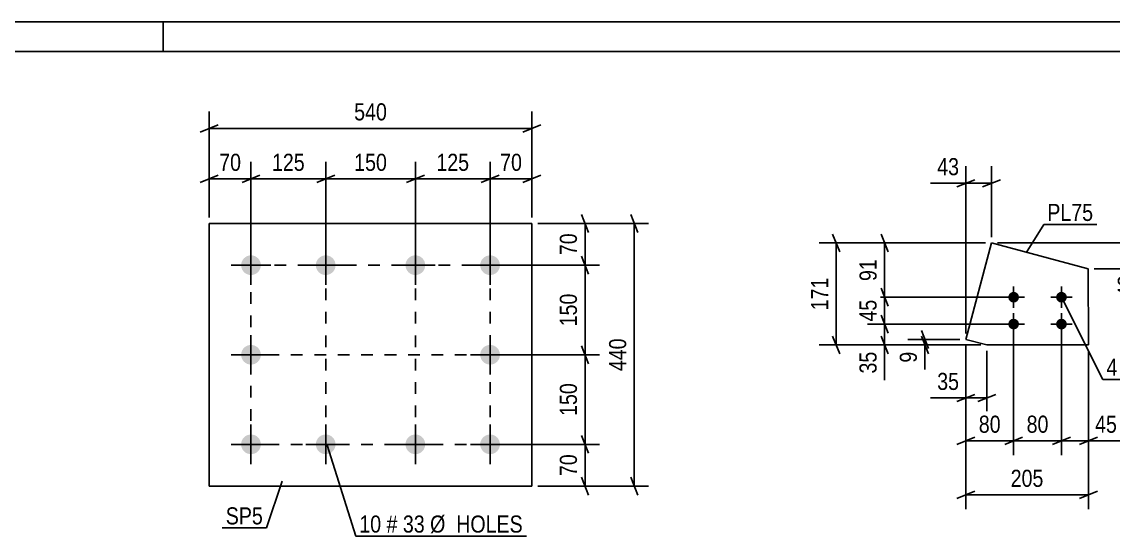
# Model space of a CAD drawing. Header units: millimetres. Extents: x -2250 to 594, y 0 to 1057.
# Drawn here: x 150.4 to 332.9, y 333.9 to 420 of the extents above; entities that cross this region are included whole.
import ezdxf

# ---------------------------------------------------------------- set-up
doc = ezdxf.new("R2010")
doc.units = ezdxf.units.MM
doc.linetypes.add('DXK_LINE_DOT2', pattern=[3.9198, 1.9599, -1.9599])
doc.styles.add('Arial Narrow', font='ARIALN.TTF', dxfattribs={"height": 0.2})

# ---------------------------------------------------------------- blocks, each defined once
blk = doc.blocks.new('Unknown-761553754-1133')
at = {"color": 5, "linetype": 'Continuous'}
for p, q in [((594, 420), (0, 420)), ((174, 415), (174, 420)), ((589, 415), (5, 415))]:
    blk.add_line(p, q, dxfattribs=at)
blk = doc.blocks.new('Part-761553754-12419 - 12418')
at = {"color": 2, "linetype": 'Continuous'}
for p, q in [((312.57, 382.96), (308.27, 366.81)), ((328.77, 378.65), (312.57, 382.96)), ((328.78, 365.88), (328.77, 378.65)), ((308.27, 366.81), (311.78, 365.88)), ((311.78, 365.88), (328.78, 365.88))]:
    blk.add_line(p, q, dxfattribs=at)
blk = doc.blocks.new('Bolt-761553754-12420 - 12418')
at = {"linetype": 'Continuous'}
for points in [[(315.38, 373.88, -1), (317.18, 373.88, -1)], [(323.38, 373.88, -1), (325.18, 373.88, -1)], [(315.38, 369.38, -1), (317.18, 369.38, -1)], [(323.38, 369.38, -1), (325.18, 369.38, -1)]]:
    blk.add_hatch(color=1, dxfattribs=at).paths.add_polyline_path(points)
at = {"color": 1, "linetype": 'Continuous'}
for p, q in [((316.28, 372.08), (316.28, 375.68)), ((324.28, 372.08), (324.28, 375.68)), ((318.08, 373.88), (314.48, 373.88)), ((326.08, 373.88), (322.48, 373.88)), ((316.28, 367.58), (316.28, 371.18)), ((324.28, 367.58), (324.28, 371.18)), ((318.08, 369.38), (314.48, 369.38)), ((326.08, 369.38), (322.48, 369.38))]:
    blk.add_line(p, q, dxfattribs=at)
blk = doc.blocks.new('Part-761553754-12246 - 12245')
at = {"color": 2, "linetype": 'Continuous'}
for p, q in [((181.69, 342.24), (181.69, 386.24)), ((181.69, 386.24), (235.69, 386.24)), ((235.69, 386.24), (235.69, 342.24)), ((235.69, 342.24), (181.69, 342.24))]:
    blk.add_line(p, q, dxfattribs=at)
blk = doc.blocks.new('Bolt-761553754-12247 - 12245')
at = {"linetype": 'Continuous'}
for points in [[(188.69, 380.89, -1), (188.69, 377.59, -1)], [(201.19, 380.89, -1), (201.19, 377.59, -1)], [(216.19, 380.89, -1), (216.19, 377.59, -1)], [(228.69, 380.89, -1), (228.69, 377.59, -1)], [(188.69, 365.89, -1), (188.69, 362.59, -1)], [(228.69, 365.89, -1), (228.69, 362.59, -1)], [(188.69, 350.89, -1), (188.69, 347.59, -1)], [(201.19, 350.89, -1), (201.19, 347.59, -1)], [(216.19, 350.89, -1), (216.19, 347.59, -1)], [(228.69, 350.89, -1), (228.69, 347.59, -1)]]:
    blk.add_hatch(color=1, dxfattribs=at).paths.add_polyline_path(points)
at = {"color": 1, "linetype": 'Continuous'}
for p, q in [((188.69, 382.54), (188.69, 375.94)), ((201.19, 382.54), (201.19, 375.94)), ((216.19, 382.54), (216.19, 375.94)), ((228.69, 382.54), (228.69, 375.94)), ((185.39, 379.24), (191.99, 379.24)), ((197.89, 379.24), (204.49, 379.24)), ((212.89, 379.24), (219.49, 379.24)), ((225.39, 379.24), (231.99, 379.24)), ((188.69, 367.54), (188.69, 360.94)), ((228.69, 367.54), (228.69, 360.94)), ((185.39, 364.24), (191.99, 364.24)), ((225.39, 364.24), (231.99, 364.24)), ((188.69, 352.54), (188.69, 345.94)), ((201.19, 352.54), (201.19, 345.94)), ((216.19, 352.54), (216.19, 345.94)), ((228.69, 352.54), (228.69, 345.94)), ((185.39, 349.24), (191.99, 349.24)), ((197.89, 349.24), (204.49, 349.24)), ((212.89, 349.24), (219.49, 349.24)), ((225.39, 349.24), (231.99, 349.24))]:
    blk.add_line(p, q, dxfattribs=at)
blk = doc.blocks.new('Rectangle-761553754-16226 - 12245')
at = {"color": 1, "linetype": 'DXK_LINE_DOT2'}
blk.add_lwpolyline([(188.69, 379.25), (228.69, 379.25), (228.69, 349.24), (188.69, 349.24), (188.69, 379.25)], close=True, dxfattribs=at)
blk = doc.blocks.new('Line-761553754-16236 - 12245')
at = {"color": 1, "linetype": 'DXK_LINE_DOT2'}
blk.add_line((216.19, 379.25), (216.19, 348.95), dxfattribs=at)
blk = doc.blocks.new('Line-761553754-16240 - 12245')
at = {"color": 1, "linetype": 'DXK_LINE_DOT2'}
blk.add_line((201.19, 379.25), (201.19, 349.24), dxfattribs=at)
blk = doc.blocks.new('Line-761553754-16247 - 12245')
at = {"color": 1, "linetype": 'DXK_LINE_DOT2'}
blk.add_line((228.69, 364.24), (188.69, 364.24), dxfattribs=at)
blk = doc.blocks.new('StraightDimension-761553754-13194 - 12418')
at = {"color": 7, "linetype": 'Continuous'}
for p, q in [((300.84, 368.31), (302.04, 365.31)), ((302.04, 364.38), (300.84, 367.38)), ((307.27, 366.81), (298.59, 366.81)), ((310.78, 365.88), (298.59, 365.88)), ((301.44, 365.88), (301.44, 366.81))]:
    blk.add_line(p, q, dxfattribs=at)
at = {"color": 0}
blk.add_wipeout([(300.69, 365.35), (296.49, 365.35), (296.49, 362.32), (300.69, 362.32)], dxfattribs=at)
at = {"color": 7, "linetype": 'Continuous'}
blk.add_line((301.44, 365.88), (301.44, 361.8), dxfattribs=at)
blk.add_line((301.44, 365.88), (301.44, 361.8), dxfattribs=at)
at = {"color": 3, "style": 'Arial Narrow'}
blk.add_text('9', height=2.86, rotation=90.0002, dxfattribs=at).set_placement((300.09, 362.92))
blk = doc.blocks.new('StraightDimension-761553754-13186 - 12418')
at = {"color": 7, "linetype": 'Continuous'}
for p, q in [((308.27, 365.81), (308.27, 354.6)), ((311.78, 364.88), (311.78, 354.6)), ((306.77, 356.4), (309.77, 357.6)), ((308.27, 357), (311.78, 357)), ((313.28, 357.6), (310.28, 356.4))]:
    blk.add_line(p, q, dxfattribs=at)
at = {"color": 0}
blk.add_wipeout([(307.74, 357.75), (307.74, 361.95), (302.89, 361.95), (302.89, 357.75)], dxfattribs=at)
at = {"color": 7, "linetype": 'Continuous'}
blk.add_line((308.27, 357), (302.36, 357), dxfattribs=at)
blk.add_line((308.27, 357), (302.36, 357), dxfattribs=at)
at = {"color": 3, "style": 'Arial Narrow'}
blk.add_text('35', height=2.863, dxfattribs=at).set_placement((303.49, 358.35))
blk = doc.blocks.new('StraightDimension-761553754-13226 - 12418')
at = {"color": 7, "linetype": 'Continuous'}
for p, q in [((287.2, 381.46), (286, 384.46)), ((311.57, 382.96), (283.75, 382.96)), ((286.6, 365.88), (286.6, 382.96)), ((286, 367.38), (287.2, 364.38)), ((310.78, 365.88), (283.75, 365.88))]:
    blk.add_line(p, q, dxfattribs=at)
at = {"color": 0}
blk.add_wipeout([(285.85, 377.76), (281.65, 377.76), (281.65, 371.08), (285.85, 371.08)], dxfattribs=at)
at = {"color": 3, "style": 'Arial Narrow'}
blk.add_text('171', height=2.863, rotation=90.0002, dxfattribs=at).set_placement((285.25, 371.68))
blk = doc.blocks.new('StraightDimension-761553754-13190 - 12418')
at = {"color": 7, "linetype": 'Continuous'}
for p, q in [((337.31, 384.46), (338.51, 381.46)), ((313.57, 382.96), (340.31, 382.96)), ((337.91, 378.65), (337.91, 382.96)), ((338.51, 377.15), (337.31, 380.15)), ((329.77, 378.65), (340.31, 378.65))]:
    blk.add_line(p, q, dxfattribs=at)
at = {"color": 0}
blk.add_wipeout([(337.16, 378.13), (332.96, 378.13), (332.96, 373.27), (337.16, 373.27)], dxfattribs=at)
at = {"color": 7, "linetype": 'Continuous'}
blk.add_line((337.91, 378.65), (337.91, 372.74), dxfattribs=at)
blk.add_line((337.91, 378.65), (337.91, 372.74), dxfattribs=at)
at = {"color": 3, "style": 'Arial Narrow'}
blk.add_text('43', height=2.863, rotation=90.0002, dxfattribs=at).set_placement((336.56, 373.87))
blk = doc.blocks.new('StraightDimension-761553754-13182 - 12418')
at = {"color": 7, "linetype": 'Continuous'}
for p, q in [((308.27, 367.81), (308.27, 395.81)), ((312.57, 383.96), (312.57, 395.81)), ((306.77, 392.36), (309.77, 393.56)), ((308.27, 392.96), (312.57, 392.96)), ((314.07, 393.56), (311.07, 392.36))]:
    blk.add_line(p, q, dxfattribs=at)
at = {"color": 0}
blk.add_wipeout([(307.74, 393.71), (307.74, 397.91), (302.89, 397.91), (302.89, 393.71)], dxfattribs=at)
at = {"color": 7, "linetype": 'Continuous'}
blk.add_line((308.27, 392.96), (302.36, 392.96), dxfattribs=at)
blk.add_line((308.27, 392.96), (302.36, 392.96), dxfattribs=at)
at = {"color": 3, "style": 'Arial Narrow'}
blk.add_text('43', height=2.863, dxfattribs=at).set_placement((303.49, 394.31))
blk = doc.blocks.new('StraightDimension-761553754-13198 - 12418')
at = {"color": 7, "linetype": 'Continuous'}
for p, q in [((324.28, 368.38), (324.28, 347.43)), ((328.78, 364.88), (328.78, 347.43)), ((322.78, 349.23), (325.78, 350.43)), ((324.28, 349.83), (328.78, 349.83)), ((330.28, 350.43), (327.28, 349.23))]:
    blk.add_line(p, q, dxfattribs=at)
at = {"color": 0}
blk.add_wipeout([(334.16, 350.58), (334.16, 354.78), (329.3, 354.78), (329.3, 350.58)], dxfattribs=at)
at = {"color": 7, "linetype": 'Continuous'}
blk.add_line((328.78, 349.83), (334.69, 349.83), dxfattribs=at)
blk.add_line((328.78, 349.83), (334.69, 349.83), dxfattribs=at)
at = {"color": 3, "style": 'Arial Narrow'}
blk.add_text('45', height=2.863, dxfattribs=at).set_placement((329.9, 351.18))
blk = doc.blocks.new('StraightDimension-761553754-13199 - 12418')
at = {"color": 7, "linetype": 'Continuous'}
for p, q in [((316.28, 368.38), (316.28, 347.43)), ((324.28, 368.38), (324.28, 347.43)), ((314.78, 349.23), (317.78, 350.43)), ((316.28, 349.83), (324.28, 349.83)), ((325.78, 350.43), (322.78, 349.23))]:
    blk.add_line(p, q, dxfattribs=at)
at = {"color": 0}
blk.add_wipeout([(322.71, 350.58), (322.71, 354.78), (317.85, 354.78), (317.85, 350.58)], dxfattribs=at)
at = {"color": 3, "style": 'Arial Narrow'}
blk.add_text('80', height=2.863, dxfattribs=at).set_placement((318.45, 351.18))
blk = doc.blocks.new('StraightDimension-761553754-13200 - 12418')
at = {"color": 7, "linetype": 'Continuous'}
for p, q in [((316.28, 368.38), (316.28, 347.43)), ((308.27, 365.81), (308.27, 347.43)), ((306.77, 349.23), (309.77, 350.43)), ((308.27, 349.83), (316.28, 349.83)), ((317.78, 350.43), (314.78, 349.23))]:
    blk.add_line(p, q, dxfattribs=at)
at = {"color": 0}
blk.add_wipeout([(314.7, 350.58), (314.7, 354.78), (309.85, 354.78), (309.85, 350.58)], dxfattribs=at)
at = {"color": 3, "style": 'Arial Narrow'}
blk.add_text('80', height=2.863, dxfattribs=at).set_placement((310.45, 351.18))
blk = doc.blocks.new('StraightDimension-761553754-13210 - 12418')
at = {"color": 7, "linetype": 'Continuous'}
for p, q in [((308.27, 365.81), (308.27, 338.37)), ((328.78, 364.88), (328.78, 338.37)), ((309.77, 341.37), (306.77, 340.17)), ((308.27, 340.77), (328.78, 340.77)), ((327.28, 340.17), (330.28, 341.37))]:
    blk.add_line(p, q, dxfattribs=at)
at = {"color": 0}
blk.add_wipeout([(321.87, 341.52), (321.87, 345.72), (315.18, 345.72), (315.18, 341.52)], dxfattribs=at)
at = {"color": 3, "style": 'Arial Narrow'}
blk.add_text('205', height=2.863, dxfattribs=at).set_placement((315.78, 342.12))
blk = doc.blocks.new('StraightDimension-761553754-13214 - 12418')
at = {"color": 7, "linetype": 'Continuous'}
for p, q in [((294.1, 384.46), (295.3, 381.46)), ((311.57, 382.96), (291.85, 382.96)), ((294.7, 373.88), (294.7, 382.96)), ((295.3, 372.38), (294.1, 375.38)), ((315.28, 373.88), (291.85, 373.88))]:
    blk.add_line(p, q, dxfattribs=at)
at = {"color": 0}
blk.add_wipeout([(293.95, 380.85), (289.75, 380.85), (289.75, 375.99), (293.95, 375.99)], dxfattribs=at)
at = {"color": 3, "style": 'Arial Narrow'}
blk.add_text('91', height=2.863, rotation=90.0002, dxfattribs=at).set_placement((293.35, 376.59))
blk = doc.blocks.new('StraightDimension-761553754-13215 - 12418')
at = {"color": 7, "linetype": 'Continuous'}
for p, q in [((294.1, 375.38), (295.3, 372.38)), ((315.28, 373.88), (291.85, 373.88)), ((294.7, 369.38), (294.7, 373.88)), ((295.3, 367.88), (294.1, 370.88)), ((315.28, 369.38), (291.85, 369.38))]:
    blk.add_line(p, q, dxfattribs=at)
at = {"color": 0}
blk.add_wipeout([(293.95, 374.06), (289.75, 374.06), (289.75, 369.2), (293.95, 369.2)], dxfattribs=at)
at = {"color": 3, "style": 'Arial Narrow'}
blk.add_text('45', height=2.863, rotation=90.0002, dxfattribs=at).set_placement((293.35, 369.8))
blk = doc.blocks.new('StraightDimension-761553754-13216 - 12418')
at = {"color": 7, "linetype": 'Continuous'}
for p, q in [((294.1, 370.88), (295.3, 367.88)), ((315.28, 369.38), (291.85, 369.38)), ((294.7, 365.88), (294.7, 369.38)), ((295.3, 364.38), (294.1, 367.38)), ((310.78, 365.88), (291.85, 365.88))]:
    blk.add_line(p, q, dxfattribs=at)
at = {"color": 0}
blk.add_wipeout([(293.95, 365.35), (289.75, 365.35), (289.75, 360.5), (293.95, 360.5)], dxfattribs=at)
at = {"color": 7, "linetype": 'Continuous'}
blk.add_line((294.7, 365.88), (294.7, 359.97), dxfattribs=at)
blk.add_line((294.7, 365.88), (294.7, 359.97), dxfattribs=at)
at = {"color": 3, "style": 'Arial Narrow'}
blk.add_text('35', height=2.863, rotation=90.0002, dxfattribs=at).set_placement((293.35, 361.1))
blk = doc.blocks.new('StraightDimension-761553754-12978 - 12245')
at = {"color": 7, "linetype": 'Continuous'}
for p, q in [((243.97, 387.74), (245.17, 384.74)), ((236.69, 386.24), (246.97, 386.24)), ((244.57, 379.24), (244.57, 386.24)), ((245.17, 377.74), (243.97, 380.74)), ((229.69, 379.24), (246.97, 379.24))]:
    blk.add_line(p, q, dxfattribs=at)
at = {"color": 0}
blk.add_wipeout([(243.82, 385.17), (239.62, 385.17), (239.62, 380.32), (243.82, 380.32)], dxfattribs=at)
at = {"color": 3, "style": 'Arial Narrow'}
blk.add_text('70', height=2.863, rotation=90.0002, dxfattribs=at).set_placement((243.22, 380.92))
blk = doc.blocks.new('StraightDimension-761553754-12981 - 12245')
at = {"color": 7, "linetype": 'Continuous'}
for p, q in [((243.97, 350.74), (245.17, 347.74)), ((229.69, 349.24), (246.97, 349.24)), ((244.57, 342.24), (244.57, 349.24)), ((245.17, 340.74), (243.97, 343.74)), ((236.69, 342.24), (246.97, 342.24))]:
    blk.add_line(p, q, dxfattribs=at)
at = {"color": 0}
blk.add_wipeout([(243.82, 348.17), (239.62, 348.17), (239.62, 343.32), (243.82, 343.32)], dxfattribs=at)
at = {"color": 3, "style": 'Arial Narrow'}
blk.add_text('70', height=2.863, rotation=90.0002, dxfattribs=at).set_placement((243.22, 343.92))
blk = doc.blocks.new('StraightDimension-761553754-12994 - 12245')
at = {"color": 7, "linetype": 'Continuous'}
for p, q in [((253.41, 384.74), (252.21, 387.74)), ((236.69, 386.24), (255.21, 386.24)), ((252.81, 342.24), (252.81, 386.24)), ((252.21, 343.74), (253.41, 340.74)), ((236.69, 342.24), (255.21, 342.24))]:
    blk.add_line(p, q, dxfattribs=at)
at = {"color": 0}
blk.add_wipeout([(252.06, 367.59), (247.86, 367.59), (247.86, 360.9), (252.06, 360.9)], dxfattribs=at)
at = {"color": 3, "style": 'Arial Narrow'}
blk.add_text('440', height=2.863, rotation=90.0002, dxfattribs=at).set_placement((251.46, 361.5))
blk = doc.blocks.new('StraightDimension-761553754-12998 - 12245')
at = {"color": 7, "linetype": 'Continuous'}
for p, q in [((228.69, 380.24), (228.69, 396.54)), ((235.69, 387.24), (235.69, 396.54)), ((227.19, 393.09), (230.19, 394.29)), ((228.69, 393.69), (235.69, 393.69)), ((237.19, 394.29), (234.19, 393.09))]:
    blk.add_line(p, q, dxfattribs=at)
at = {"color": 0}
blk.add_wipeout([(234.62, 394.44), (234.62, 398.64), (229.77, 398.64), (229.77, 394.44)], dxfattribs=at)
at = {"color": 3, "style": 'Arial Narrow'}
blk.add_text('70', height=2.863, dxfattribs=at).set_placement((230.37, 395.04))
blk = doc.blocks.new('StraightDimension-761553754-13002 - 12245')
at = {"color": 7, "linetype": 'Continuous'}
for p, q in [((181.69, 387.24), (181.69, 396.54)), ((188.69, 380.24), (188.69, 396.54)), ((180.19, 393.09), (183.19, 394.29)), ((181.69, 393.69), (188.69, 393.69)), ((190.19, 394.29), (187.19, 393.09))]:
    blk.add_line(p, q, dxfattribs=at)
at = {"color": 0}
blk.add_wipeout([(187.62, 394.44), (187.62, 398.64), (182.77, 398.64), (182.77, 394.44)], dxfattribs=at)
at = {"color": 3, "style": 'Arial Narrow'}
blk.add_text('70', height=2.863, dxfattribs=at).set_placement((183.37, 395.04))
blk = doc.blocks.new('StraightDimension-761553754-23529 - 12245')
at = {"color": 7, "linetype": 'Continuous'}
for p, q in [((245.17, 377.74), (243.97, 380.74)), ((229.69, 379.24), (246.97, 379.24)), ((244.57, 364.24), (244.57, 379.24)), ((243.97, 365.74), (245.17, 362.74)), ((229.69, 364.24), (246.97, 364.24))]:
    blk.add_line(p, q, dxfattribs=at)
at = {"color": 0}
blk.add_wipeout([(243.82, 375.09), (239.62, 375.09), (239.62, 368.4), (243.82, 368.4)], dxfattribs=at)
at = {"color": 3, "style": 'Arial Narrow'}
blk.add_text('150', height=2.863, rotation=90.0002, dxfattribs=at).set_placement((243.22, 369))
blk = doc.blocks.new('StraightDimension-761553754-13018 - 12245')
at = {"color": 7, "linetype": 'Continuous'}
for p, q in [((181.69, 387.24), (181.69, 404.99)), ((235.69, 387.24), (235.69, 404.99)), ((183.19, 402.74), (180.19, 401.54)), ((181.69, 402.14), (235.69, 402.14)), ((234.19, 401.54), (237.19, 402.74))]:
    blk.add_line(p, q, dxfattribs=at)
at = {"color": 0}
blk.add_wipeout([(212.04, 402.89), (212.04, 407.09), (205.35, 407.09), (205.35, 402.89)], dxfattribs=at)
at = {"color": 3, "style": 'Arial Narrow'}
blk.add_text('540', height=2.863, dxfattribs=at).set_placement((205.95, 403.49))
blk = doc.blocks.new('StraightDimension-761553754-23527 - 12245')
at = {"color": 7, "linetype": 'Continuous'}
for p, q in [((245.17, 362.74), (243.97, 365.74)), ((229.69, 364.24), (246.97, 364.24)), ((244.57, 349.24), (244.57, 364.24)), ((243.97, 350.74), (245.17, 347.74)), ((229.69, 349.24), (246.97, 349.24))]:
    blk.add_line(p, q, dxfattribs=at)
at = {"color": 0}
blk.add_wipeout([(243.82, 360.09), (239.62, 360.09), (239.62, 353.4), (243.82, 353.4)], dxfattribs=at)
at = {"color": 3, "style": 'Arial Narrow'}
blk.add_text('150', height=2.863, rotation=90.0002, dxfattribs=at).set_placement((243.22, 354))
blk = doc.blocks.new('StraightDimension-761553754-23531 - 12245')
at = {"color": 7, "linetype": 'Continuous'}
for p, q in [((188.69, 380.24), (188.69, 396.54)), ((201.19, 380.24), (201.19, 396.54)), ((187.19, 393.09), (190.19, 394.29)), ((188.69, 393.69), (201.19, 393.69)), ((202.69, 394.29), (199.69, 393.09))]:
    blk.add_line(p, q, dxfattribs=at)
at = {"color": 0}
blk.add_wipeout([(198.29, 394.44), (198.29, 398.64), (191.6, 398.64), (191.6, 394.44)], dxfattribs=at)
at = {"color": 3, "style": 'Arial Narrow'}
blk.add_text('125', height=2.863, dxfattribs=at).set_placement((192.2, 395.04))
blk = doc.blocks.new('StraightDimension-761553754-23533 - 12245')
at = {"color": 7, "linetype": 'Continuous'}
for p, q in [((201.19, 380.24), (201.19, 396.54)), ((216.19, 380.24), (216.19, 396.54)), ((202.69, 394.29), (199.69, 393.09)), ((201.19, 393.69), (216.19, 393.69)), ((214.69, 393.09), (217.69, 394.29))]:
    blk.add_line(p, q, dxfattribs=at)
at = {"color": 0}
blk.add_wipeout([(212.04, 394.44), (212.04, 398.64), (205.35, 398.64), (205.35, 394.44)], dxfattribs=at)
at = {"color": 3, "style": 'Arial Narrow'}
blk.add_text('150', height=2.863, dxfattribs=at).set_placement((205.95, 395.04))
blk = doc.blocks.new('StraightDimension-761553754-23535 - 12245')
at = {"color": 7, "linetype": 'Continuous'}
for p, q in [((216.19, 380.24), (216.19, 396.54)), ((228.69, 380.24), (228.69, 396.54)), ((214.69, 393.09), (217.69, 394.29)), ((216.19, 393.69), (228.69, 393.69)), ((230.19, 394.29), (227.19, 393.09))]:
    blk.add_line(p, q, dxfattribs=at)
at = {"color": 0}
blk.add_wipeout([(225.79, 394.44), (225.79, 398.64), (219.1, 398.64), (219.1, 394.44)], dxfattribs=at)
at = {"color": 3, "style": 'Arial Narrow'}
blk.add_text('125', height=2.863, dxfattribs=at).set_placement((219.7, 395.04))
blk = doc.blocks.new('Mark-761553754-13480 - 12418')
at = {"color": 0}
blk.add_wipeout([(333.64, 360.72), (333.64, 363.72), (331.81, 363.72), (331.81, 360.72)], dxfattribs=at)
blk.add_wipeout([(333.64, 360.72), (333.64, 363.72), (331.81, 363.72), (331.81, 360.72)], dxfattribs=at)
at = {"color": 7, "linetype": 'Continuous'}
blk.add_line((324.28, 373.88), (331.21, 360.12), dxfattribs=at)
at = {"color": 3, "style": 'Arial Narrow'}
blk.add_text('4', height=2.86, dxfattribs=at).set_placement((331.81, 360.72))
at = {"color": 0}
blk.add_wipeout([(336.37, 360.72), (336.37, 363.72), (334.54, 363.72), (334.54, 360.72)], dxfattribs=at)
blk.add_wipeout([(336.37, 360.72), (336.37, 363.72), (334.54, 363.72), (334.54, 360.72)], dxfattribs=at)
at = {"color": 3, "style": 'Arial Narrow'}
blk.add_text('#', height=2.86, dxfattribs=at).set_placement((334.54, 360.72))
at = {"color": 0}
blk.add_wipeout([(340.93, 360.72), (340.93, 363.72), (337.27, 363.72), (337.27, 360.72)], dxfattribs=at)
blk.add_wipeout([(340.93, 360.72), (340.93, 363.72), (337.27, 363.72), (337.27, 360.72)], dxfattribs=at)
at = {"color": 3, "style": 'Arial Narrow'}
blk.add_text('18', height=2.863, dxfattribs=at).set_placement((337.27, 360.72))
at = {"color": 0}
blk.add_wipeout([(357.35, 360.72), (357.35, 363.72), (341.83, 363.72), (341.83, 360.72)], dxfattribs=at)
blk.add_wipeout([(357.35, 360.72), (357.35, 363.72), (341.83, 363.72), (341.83, 360.72)], dxfattribs=at)
at = {"color": 7, "linetype": 'Continuous'}
blk.add_line((331.21, 360.12), (357.95, 360.12), dxfattribs=at)
at = {"color": 3, "style": 'Arial Narrow'}
blk.add_text('Ø  HOLES', height=2.863, dxfattribs=at).set_placement((341.83, 360.72))
blk = doc.blocks.new('Mark-761553754-13477 - 12418')
at = {"color": 0}
blk.add_wipeout([(329.59, 386.65), (329.59, 389.65), (321.91, 389.65), (321.91, 386.65)], dxfattribs=at)
blk.add_wipeout([(329.59, 386.65), (329.59, 389.65), (321.91, 389.65), (321.91, 386.65)], dxfattribs=at)
at = {"color": 30, "linetype": 'Continuous'}
for p, q in [((318.35, 381.29), (321.31, 386.05)), ((321.31, 386.05), (330.19, 386.05))]:
    blk.add_line(p, q, dxfattribs=at)
at = {"color": 3, "style": 'Arial Narrow'}
blk.add_text('PL75', height=2.863, dxfattribs=at).set_placement((321.91, 386.65))
blk = doc.blocks.new('Mark-761553754-13435 - 12245')
at = {"color": 0}
blk.add_wipeout([(190.68, 335.83), (190.68, 338.83), (184.47, 338.83), (184.47, 335.83)], dxfattribs=at)
blk.add_wipeout([(190.68, 335.83), (190.68, 338.83), (184.47, 338.83), (184.47, 335.83)], dxfattribs=at)
at = {"color": 30, "linetype": 'Continuous'}
for p in [(193.89, 343.07), (183.87, 335.23)]:
    blk.add_line(p, (191.28, 335.23), dxfattribs=at)
at = {"color": 3, "style": 'Arial Narrow'}
blk.add_text('SP5', height=2.863, dxfattribs=at).set_placement((184.47, 335.83))
blk = doc.blocks.new('Mark-761553754-13438 - 12245')
at = {"color": 0}
blk.add_wipeout([(210.47, 334.46), (210.47, 337.46), (206.81, 337.46), (206.81, 334.46)], dxfattribs=at)
blk.add_wipeout([(210.47, 334.46), (210.47, 337.46), (206.81, 337.46), (206.81, 334.46)], dxfattribs=at)
at = {"color": 7, "linetype": 'Continuous'}
blk.add_line((201.42, 349.1), (206.21, 333.86), dxfattribs=at)
at = {"color": 3, "style": 'Arial Narrow'}
blk.add_text('10', height=2.863, dxfattribs=at).set_placement((206.81, 334.46))
at = {"color": 0}
blk.add_wipeout([(213.2, 334.46), (213.2, 337.46), (211.37, 337.46), (211.37, 334.46)], dxfattribs=at)
blk.add_wipeout([(213.2, 334.46), (213.2, 337.46), (211.37, 337.46), (211.37, 334.46)], dxfattribs=at)
at = {"color": 3, "style": 'Arial Narrow'}
blk.add_text('#', height=2.86, dxfattribs=at).set_placement((211.37, 334.46))
at = {"color": 0}
blk.add_wipeout([(217.75, 334.46), (217.75, 337.46), (214.1, 337.46), (214.1, 334.46)], dxfattribs=at)
blk.add_wipeout([(217.75, 334.46), (217.75, 337.46), (214.1, 337.46), (214.1, 334.46)], dxfattribs=at)
at = {"color": 3, "style": 'Arial Narrow'}
blk.add_text('33', height=2.863, dxfattribs=at).set_placement((214.1, 334.46))
at = {"color": 0}
blk.add_wipeout([(234.18, 334.46), (234.18, 337.46), (218.65, 337.46), (218.65, 334.46)], dxfattribs=at)
blk.add_wipeout([(234.18, 334.46), (234.18, 337.46), (218.65, 337.46), (218.65, 334.46)], dxfattribs=at)
at = {"color": 7, "linetype": 'Continuous'}
blk.add_line((206.21, 333.86), (234.78, 333.86), dxfattribs=at)
at = {"color": 3, "style": 'Arial Narrow'}
blk.add_text('Ø  HOLES', height=2.863, dxfattribs=at).set_placement((218.65, 334.46))

msp = doc.modelspace()

# ---------------------------------------------------------------- block references
for name in ['Unknown-761553754-1133', 'Part-761553754-12246 - 12245', 'Bolt-761553754-12247 - 12245', 'Part-761553754-12419 - 12418', 'Rectangle-761553754-16226 - 12245', 'Line-761553754-16240 - 12245', 'Line-761553754-16236 - 12245', 'Bolt-761553754-12420 - 12418', 'Line-761553754-16247 - 12245']:
    msp.add_blockref(name, (0, 0))

# ---------------------------------------------------------------- next in the draw order: block references
for name in ['StraightDimension-761553754-13002 - 12245', 'StraightDimension-761553754-12978 - 12245', 'StraightDimension-761553754-13190 - 12418', 'StraightDimension-761553754-13194 - 12418', 'StraightDimension-761553754-13198 - 12418', 'StraightDimension-761553754-12981 - 12245', 'Mark-761553754-13435 - 12245']:
    msp.add_blockref(name, (0, 0))

# ---------------------------------------------------------------- next in the draw order: block references
for name in ['Mark-761553754-13477 - 12418', 'StraightDimension-761553754-12994 - 12245', 'StraightDimension-761553754-13186 - 12418']:
    msp.add_blockref(name, (0, 0))

# ---------------------------------------------------------------- next in the draw order: block references
for name in ['StraightDimension-761553754-12998 - 12245', 'StraightDimension-761553754-13226 - 12418']:
    msp.add_blockref(name, (0, 0))

# ---------------------------------------------------------------- next in the draw order: block references
for name in ['StraightDimension-761553754-13018 - 12245', 'StraightDimension-761553754-13182 - 12418', 'StraightDimension-761553754-23529 - 12245']:
    msp.add_blockref(name, (0, 0))

# ---------------------------------------------------------------- next in the draw order: block references
for name in ['StraightDimension-761553754-23531 - 12245', 'StraightDimension-761553754-13214 - 12418', 'StraightDimension-761553754-13199 - 12418', 'StraightDimension-761553754-23527 - 12245']:
    msp.add_blockref(name, (0, 0))

# ---------------------------------------------------------------- next in the draw order: block references
for name in ['StraightDimension-761553754-23533 - 12245', 'StraightDimension-761553754-13200 - 12418', 'Mark-761553754-13438 - 12245']:
    msp.add_blockref(name, (0, 0))

# ---------------------------------------------------------------- next in the draw order: block references
for name in ['StraightDimension-761553754-23535 - 12245', 'StraightDimension-761553754-13215 - 12418', 'StraightDimension-761553754-13210 - 12418']:
    msp.add_blockref(name, (0, 0))

# ---------------------------------------------------------------- next in the draw order: block references
for name in ['Mark-761553754-13480 - 12418', 'StraightDimension-761553754-13216 - 12418']:
    msp.add_blockref(name, (0, 0))

doc.saveas('drawing.dxf')
